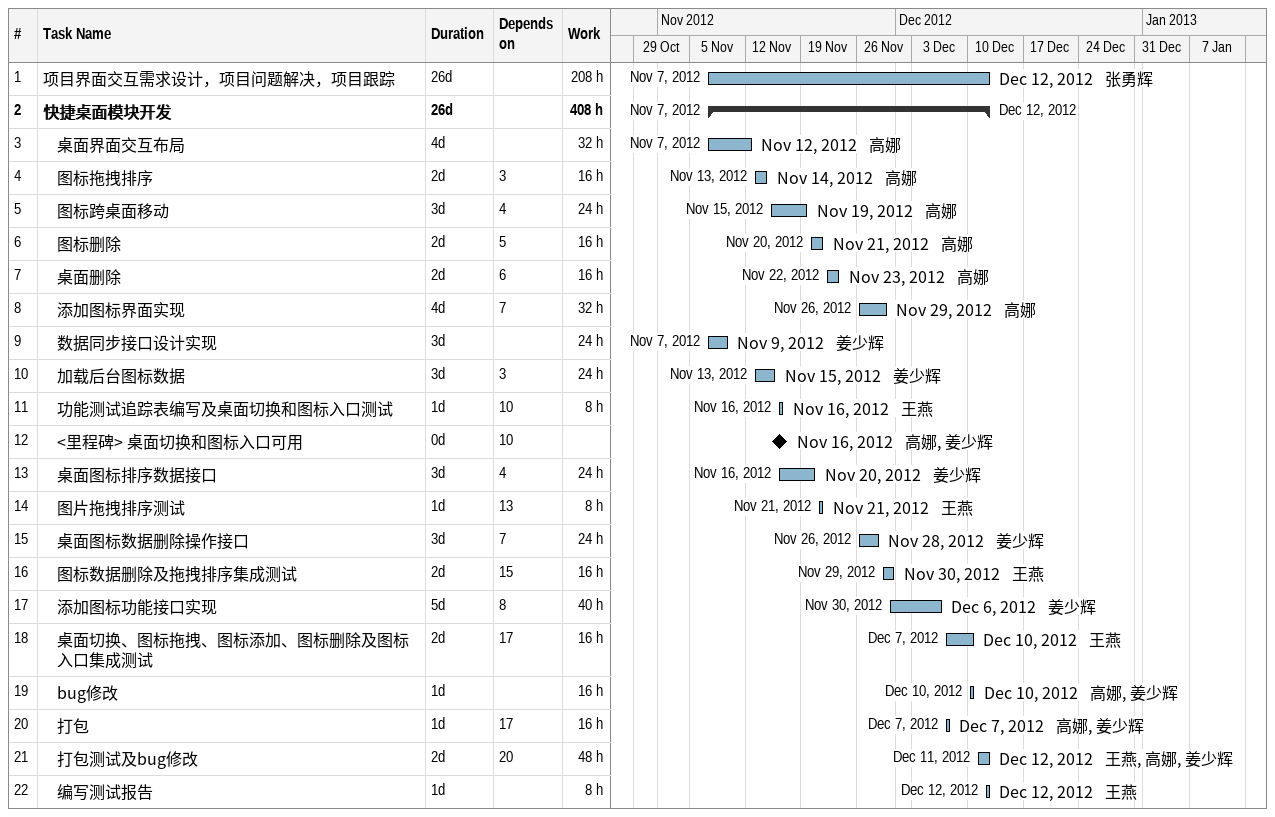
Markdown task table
| ID | Level | Task | Duration | Start | Finish | Predecessors | Resources | Work (h) |
|---|---|---|---|---|---|---|---|---|
| 1 | 1 | 项目界面交互需求设计，项目问题解决，项目跟踪 | 26d | 2012-11-07 | 2012-12-12 |  | 张勇辉 | 208 |
| 2 | 1 | **快捷桌面模块开发** | 26d | 2012-11-07 | 2012-12-12 |  |  | 408 |
| 3 | 2 | 桌面界面交互布局 | 4d | 2012-11-07 | 2012-11-12 |  | 高娜 | 32 |
| 4 | 2 | 图标拖拽排序 | 2d | 2012-11-13 | 2012-11-14 | 3 | 高娜 | 16 |
| 5 | 2 | 图标跨桌面移动 | 3d | 2012-11-15 | 2012-11-19 | 4 | 高娜 | 24 |
| 6 | 2 | 图标删除 | 2d | 2012-11-20 | 2012-11-21 | 5 | 高娜 | 16 |
| 7 | 2 | 桌面删除 | 2d | 2012-11-22 | 2012-11-23 | 6 | 高娜 | 16 |
| 8 | 2 | 添加图标界面实现 | 4d | 2012-11-26 | 2012-11-29 | 7 | 高娜 | 32 |
| 9 | 2 | 数据同步接口设计实现 | 3d | 2012-11-07 | 2012-11-09 |  | 姜少辉 | 24 |
| 10 | 2 | 加载后台图标数据 | 3d | 2012-11-13 | 2012-11-15 | 3 | 姜少辉 | 24 |
| 11 | 2 | 功能测试追踪表编写及桌面切换和图标入口测试 | 1d | 2012-11-16 | 2012-11-16 | 10 | 王燕 | 8 |
| 12 | 2 | <里程碑> 桌面切换和图标入口可用 | 0d | 2012-11-16 | 2012-11-16 | 10 | 高娜, 姜少辉 |  |
| 13 | 2 | 桌面图标排序数据接口 | 3d | 2012-11-16 | 2012-11-20 | 4 | 姜少辉 | 24 |
| 14 | 2 | 图片拖拽排序测试 | 1d | 2012-11-21 | 2012-11-21 | 13 | 王燕 | 8 |
| 15 | 2 | 桌面图标数据删除操作接口 | 3d | 2012-11-26 | 2012-11-28 | 7 | 姜少辉 | 24 |
| 16 | 2 | 图标数据删除及拖拽排序集成测试 | 2d | 2012-11-29 | 2012-11-30 | 15 | 王燕 | 16 |
| 17 | 2 | 添加图标功能接口实现 | 5d | 2012-11-30 | 2012-12-06 | 8 | 姜少辉 | 40 |
| 18 | 2 | 桌面切换、图标拖拽、图标添加、图标删除及图标入口集成测试 | 2d | 2012-12-07 | 2012-12-10 | 17 | 王燕 | 16 |
| 19 | 2 | bug修改 | 1d | 2012-12-10 | 2012-12-10 |  | 高娜, 姜少辉 | 16 |
| 20 | 2 | 打包 | 1d | 2012-12-07 | 2012-12-07 | 17 | 高娜, 姜少辉 | 16 |
| 21 | 2 | 打包测试及bug修改 | 2d | 2012-12-11 | 2012-12-12 | 20 | 王燕, 高娜, 姜少辉 | 48 |
| 22 | 2 | 编写测试报告 | 1d | 2012-12-12 | 2012-12-12 |  | 王燕 | 8 |
